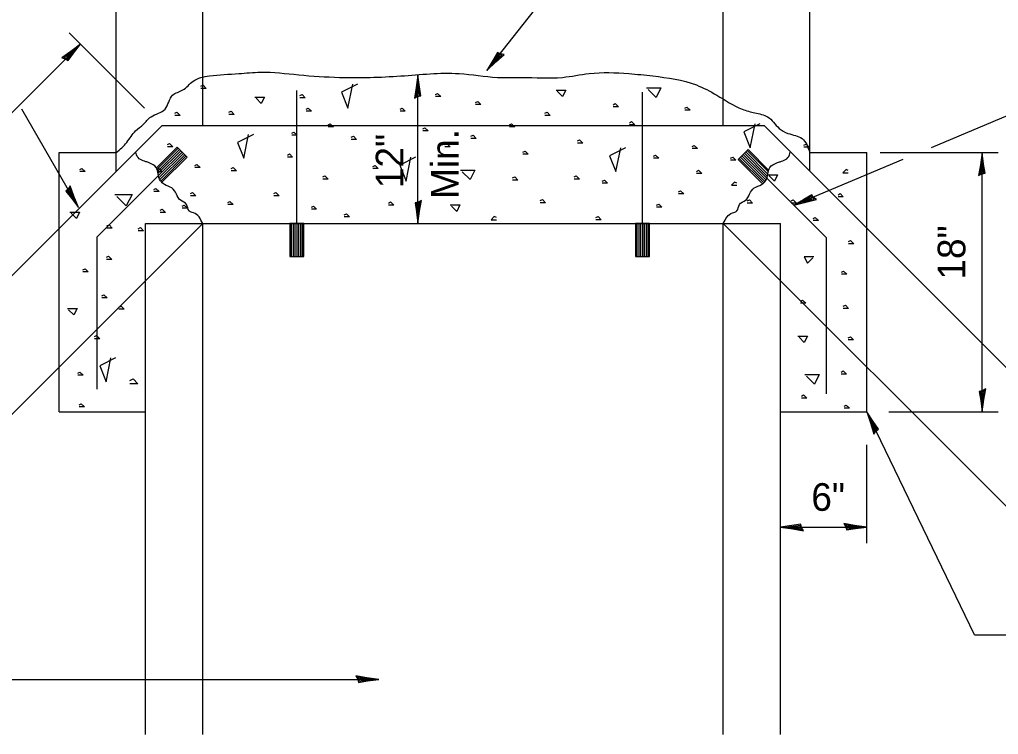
# Model space of a CAD drawing. Extents: x 1343911 to 1344591, y 1360220 to 1360660.
# Drawn here: x 1344215.6 to 1344300.5, y 1360547.2 to 1360609.2 of the extents above; entities that cross this region are included whole.
import ezdxf

# ---------------------------------------------------------------- set-up
doc = ezdxf.new("R2010")
doc.units = 0
for name, color, linetype in [('Design_EX_Roadway Dimensions', 7, 'Continuous'), ('Design_EX_Roadway Notes', 7, 'Continuous'), ('Removal_Items', 7, 'Continuous'), ('Topo_Drainage Items', 7, 'Continuous')]:
    doc.layers.add(name, color=color, linetype=linetype)

msp = doc.modelspace()

# ---------------------------------------------------------------- linework, layer by layer
at = {"layer": 'Design_EX_Roadway Dimensions'}
for p, q in [((1344290.202, 1360597.665), (1344300.453, 1360597.665)), ((1344299.053, 1360575.166), (1344299.053, 1360597.665)), ((1344290.955, 1360575.166), (1344300.453, 1360575.166)), ((1344289.053, 1360563.766), (1344289.053, 1360572.303)), ((1344281.553, 1360565.166), (1344289.053, 1360565.166))]:
    msp.add_line(p, q, dxfattribs=at)
for points in [[(1344299.026, 1360595.829), (1344299.3, 1360595.891), (1344299.182, 1360596.667), (1344299.053, 1360597.665), (1344298.906, 1360596.599), (1344298.742, 1360595.665), (1344299.026, 1360595.829), (1344299.207, 1360595.911), (1344299.051, 1360596.995), (1344298.843, 1360595.81), (1344299.076, 1360595.985), (1344299.045, 1360596.483), (1344298.972, 1360596.004)], [(1344299.079, 1360577.002), (1344298.805, 1360576.941), (1344298.923, 1360576.165), (1344299.053, 1360575.166), (1344299.199, 1360576.232), (1344299.364, 1360577.166), (1344299.079, 1360577.002), (1344298.898, 1360576.921), (1344299.054, 1360575.837), (1344299.264, 1360577.021), (1344299.029, 1360576.847), (1344299.06, 1360576.349), (1344299.133, 1360576.828)], [(1344283.39, 1360565.14), (1344283.328, 1360565.414), (1344282.552, 1360565.295), (1344281.553, 1360565.166), (1344282.62, 1360565.02), (1344283.553, 1360564.856), (1344283.39, 1360565.14), (1344283.308, 1360565.321), (1344282.224, 1360565.165), (1344283.409, 1360564.957), (1344283.234, 1360565.19), (1344282.736, 1360565.158), (1344283.215, 1360565.086)], [(1344287.216, 1360565.193), (1344287.278, 1360564.919), (1344288.054, 1360565.037), (1344289.053, 1360565.166), (1344287.988, 1360565.313), (1344287.053, 1360565.477), (1344287.216, 1360565.193), (1344287.298, 1360565.012), (1344288.382, 1360565.168), (1344287.197, 1360565.376), (1344287.372, 1360565.143), (1344287.87, 1360565.174), (1344287.391, 1360565.247)]]:
    msp.add_lwpolyline(points, dxfattribs=at)
at = {"layer": 'Design_EX_Roadway Notes'}
for p, q in [((1344256.103, 1360604.798), (1344280.919, 1360636.206)), ((1344226.41, 1360601.525), (1344219.868, 1360608.067)), ((1344188.443, 1360574.662), (1344220.857, 1360607.076)), ((1344250.12, 1360591.516), (1344250.12, 1360604.376)), ((1344294.645, 1360598.113), (1344310.24, 1360604.683)), ((1344220.681, 1360592.897), (1344215.774, 1360601.428)), ((1344282.728, 1360593.091), (1344292.201, 1360597.083)), ((1344298.397, 1360555.81), (1344289.053, 1360575.166)), ((1344298.397, 1360555.81), (1344304.745, 1360555.81)), ((1344169.922, 1360551.946), (1344246.741, 1360551.946))]:
    msp.add_line(p, q, dxfattribs=at)
for points in [[(1344219.541, 1360605.798), (1344219.777, 1360605.648), (1344220.243, 1360606.28), (1344220.857, 1360607.076), (1344220.001, 1360606.426), (1344219.224, 1360605.883), (1344219.541, 1360605.798), (1344219.727, 1360605.727), (1344220.382, 1360606.604), (1344219.398, 1360605.913), (1344219.686, 1360605.872), (1344220.017, 1360606.247), (1344219.626, 1360605.958)], [(1344257.264, 1360606.221), (1344257.01, 1360606.344), (1344256.621, 1360605.661), (1344256.103, 1360604.798), (1344256.879, 1360605.543), (1344257.587, 1360606.174), (1344257.264, 1360606.221), (1344257.07, 1360606.27), (1344256.52, 1360605.322), (1344257.418, 1360606.124), (1344257.127, 1360606.13), (1344256.843, 1360605.721), (1344257.196, 1360606.051)], [(1344250.094, 1360602.539), (1344250.368, 1360602.601), (1344250.25, 1360603.377), (1344250.12, 1360604.376), (1344249.974, 1360603.31), (1344249.81, 1360602.376), (1344250.094, 1360602.539), (1344250.275, 1360602.621), (1344250.119, 1360603.705), (1344249.911, 1360602.521), (1344250.144, 1360602.695), (1344250.113, 1360603.193), (1344250.04, 1360602.714)], [(1344219.788, 1360594.502), (1344219.582, 1360594.311), (1344220.072, 1360593.699), (1344220.681, 1360592.897), (1344220.276, 1360593.894), (1344219.954, 1360594.785), (1344219.788, 1360594.502), (1344219.673, 1360594.341), (1344220.347, 1360593.48), (1344219.938, 1360594.609), (1344219.823, 1360594.341), (1344220.098, 1360593.925), (1344219.922, 1360594.377)], [(1344250.147, 1360593.352), (1344249.873, 1360593.291), (1344249.991, 1360592.514), (1344250.12, 1360591.516), (1344250.267, 1360592.582), (1344250.431, 1360593.516), (1344250.147, 1360593.352), (1344249.966, 1360593.27), (1344250.122, 1360592.187), (1344250.33, 1360593.371), (1344250.097, 1360593.196), (1344250.128, 1360592.699), (1344250.201, 1360593.177)], [(1344284.431, 1360593.78), (1344284.268, 1360594.009), (1344283.598, 1360593.598), (1344282.728, 1360593.091), (1344283.768, 1360593.371), (1344284.692, 1360593.582), (1344284.431, 1360593.78), (1344284.284, 1360593.914), (1344283.347, 1360593.35), (1344284.519, 1360593.618), (1344284.268, 1360593.765), (1344283.821, 1360593.544), (1344284.29, 1360593.662)], [(1344289.827, 1360573.5), (1344290.048, 1360573.675), (1344289.604, 1360574.324), (1344289.053, 1360575.166), (1344289.385, 1360574.143), (1344289.643, 1360573.229), (1344289.827, 1360573.5), (1344289.955, 1360573.653), (1344289.344, 1360574.562), (1344289.672, 1360573.404), (1344289.805, 1360573.662), (1344289.56, 1360574.097), (1344289.703, 1360573.634)], [(1344244.903, 1360551.973), (1344244.966, 1360551.699), (1344245.742, 1360551.817), (1344246.741, 1360551.946), (1344245.675, 1360552.092), (1344244.741, 1360552.256), (1344244.903, 1360551.973), (1344244.985, 1360551.792), (1344246.07, 1360551.947), (1344244.884, 1360552.155), (1344245.059, 1360551.922), (1344245.557, 1360551.954), (1344245.078, 1360552.026)]]:
    msp.add_lwpolyline(points, dxfattribs=at)
at = {"layer": 'Removal_Items'}
for points in [[(1344231.3, 1360603.412), (1344231.484, 1360603.505), (1344231.76, 1360603.228), (1344231.393, 1360603.228), (1344231.3, 1360603.228)], [(1344244.876, 1360603.596), (1344243.495, 1360602.905), (1344244.048, 1360601.525), (1344244.462, 1360603.596)], [(1344239.879, 1360602.612), (1344240.064, 1360602.705), (1344240.341, 1360602.428), (1344239.972, 1360602.428), (1344239.879, 1360602.428)], [(1344251.639, 1360602.703), (1344251.823, 1360602.795), (1344252.098, 1360602.519), (1344251.73, 1360602.519), (1344251.639, 1360602.519)], [(1344262.113, 1360603.075), (1344262.941, 1360603.075), (1344262.665, 1360602.522), (1344262.204, 1360602.982)], [(1344269.944, 1360603.284), (1344271.185, 1360603.284), (1344270.772, 1360602.456), (1344270.081, 1360603.146)], [(1344235.982, 1360602.465), (1344236.81, 1360602.465), (1344236.535, 1360601.914), (1344236.075, 1360602.374)], [(1344255.124, 1360602.012), (1344255.308, 1360602.103), (1344255.585, 1360601.828), (1344255.216, 1360601.828), (1344255.124, 1360601.828)], [(1344267.054, 1360601.821), (1344267.238, 1360601.913), (1344267.516, 1360601.637), (1344267.147, 1360601.637), (1344267.054, 1360601.637)], [(1344229.026, 1360601.073), (1344229.21, 1360601.165), (1344229.486, 1360600.889), (1344229.119, 1360600.889), (1344229.026, 1360600.889)], [(1344233.728, 1360601.163), (1344233.914, 1360601.256), (1344234.19, 1360600.98), (1344233.821, 1360600.98), (1344233.728, 1360600.98)], [(1344240.423, 1360601.436), (1344240.607, 1360601.527), (1344240.883, 1360601.251), (1344240.514, 1360601.251), (1344240.423, 1360601.251)], [(1344248.563, 1360601.436), (1344248.747, 1360601.527), (1344249.023, 1360601.251), (1344248.656, 1360601.251), (1344248.563, 1360601.251)], [(1344261.135, 1360601.073), (1344261.32, 1360601.165), (1344261.596, 1360600.889), (1344261.227, 1360600.889), (1344261.135, 1360600.889)], [(1344273.256, 1360601.525), (1344273.44, 1360601.618), (1344273.716, 1360601.341), (1344273.347, 1360601.341), (1344273.256, 1360601.341)], [(1344242.322, 1360600.078), (1344242.506, 1360600.169), (1344242.782, 1360599.894), (1344242.415, 1360599.894), (1344242.322, 1360599.894)], [(1344258.059, 1360600.078), (1344258.245, 1360600.169), (1344258.52, 1360599.894), (1344258.152, 1360599.894), (1344258.059, 1360599.894)], [(1344268.462, 1360600.259), (1344268.646, 1360600.35), (1344268.922, 1360600.075), (1344268.553, 1360600.075), (1344268.462, 1360600.075)], [(1344279.771, 1360600.152), (1344278.39, 1360599.462), (1344278.942, 1360598.081), (1344279.357, 1360600.152)], [(1344235.85, 1360599.237), (1344234.468, 1360598.546), (1344235.021, 1360597.165), (1344235.435, 1360599.237)], [(1344239.183, 1360599.357), (1344239.368, 1360599.448), (1344239.643, 1360599.173), (1344239.275, 1360599.173), (1344239.183, 1360599.173)], [(1344250.533, 1360599.733), (1344250.717, 1360599.824), (1344250.993, 1360599.549), (1344250.626, 1360599.549), (1344250.533, 1360599.549)], [(1344228.393, 1360598.357), (1344228.577, 1360598.45), (1344228.853, 1360598.174), (1344228.484, 1360598.174), (1344228.393, 1360598.174)], [(1344244.338, 1360598.988), (1344244.522, 1360599.08), (1344244.798, 1360598.804), (1344244.429, 1360598.804), (1344244.338, 1360598.804)], [(1344252.453, 1360598.357), (1344252.637, 1360598.45), (1344252.913, 1360598.174), (1344252.544, 1360598.174), (1344252.453, 1360598.174)], [(1344254.714, 1360599.081), (1344254.898, 1360599.174), (1344255.174, 1360598.899), (1344254.805, 1360598.899), (1344254.714, 1360598.899)], [(1344263.955, 1360598.675), (1344264.141, 1360598.766), (1344264.416, 1360598.491), (1344264.048, 1360598.491), (1344263.955, 1360598.491)], [(1344283.593, 1360598.313), (1344283.777, 1360598.406), (1344284.053, 1360598.13), (1344283.684, 1360598.13), (1344283.593, 1360598.13)], [(1344238.794, 1360597.453), (1344238.979, 1360597.544), (1344239.254, 1360597.269), (1344238.887, 1360597.269), (1344238.794, 1360597.269)], [(1344259.229, 1360597.705), (1344259.413, 1360597.798), (1344259.689, 1360597.522), (1344259.32, 1360597.522), (1344259.229, 1360597.522)], [(1344268.117, 1360598.084), (1344266.736, 1360597.395), (1344267.289, 1360596.013), (1344267.703, 1360598.084)], [(1344273.897, 1360598.193), (1344274.081, 1360598.286), (1344274.357, 1360598.009), (1344273.988, 1360598.009), (1344273.897, 1360598.009)], [(1344230.763, 1360596.547), (1344230.947, 1360596.639), (1344231.223, 1360596.363), (1344230.856, 1360596.363), (1344230.763, 1360596.363)], [(1344249.916, 1360597.267), (1344248.535, 1360596.576), (1344249.087, 1360595.196), (1344249.502, 1360597.267)], [(1344270.542, 1360597.361), (1344270.727, 1360597.454), (1344271.002, 1360597.177), (1344270.634, 1360597.177), (1344270.542, 1360597.177)], [(1344277.235, 1360597.18), (1344277.42, 1360597.273), (1344277.695, 1360596.996), (1344277.327, 1360596.996), (1344277.235, 1360596.996)], [(1344220.785, 1360596.196), (1344220.971, 1360596.289), (1344221.246, 1360596.012), (1344220.878, 1360596.012), (1344220.785, 1360596.012)], [(1344227.489, 1360596.185), (1344227.673, 1360596.276), (1344227.949, 1360596.001), (1344227.58, 1360596.001), (1344227.489, 1360596.001)], [(1344233.909, 1360596.275), (1344234.095, 1360596.368), (1344234.371, 1360596.091), (1344234.002, 1360596.091), (1344233.909, 1360596.091)], [(1344246.21, 1360596.456), (1344246.396, 1360596.549), (1344246.672, 1360596.273), (1344246.303, 1360596.273), (1344246.21, 1360596.273)], [(1344253.816, 1360596.143), (1344255.059, 1360596.143), (1344254.645, 1360595.314), (1344253.955, 1360596.006)], [(1344274.267, 1360596.032), (1344274.451, 1360596.125), (1344274.727, 1360595.85), (1344274.358, 1360595.85), (1344274.267, 1360595.85)], [(1344287.438, 1360596.105), (1344287.254, 1360596.198), (1344286.977, 1360595.921), (1344287.346, 1360595.921), (1344287.438, 1360595.921)], [(1344241.87, 1360595.55), (1344242.054, 1360595.643), (1344242.33, 1360595.368), (1344241.961, 1360595.368), (1344241.87, 1360595.368)], [(1344258.331, 1360595.461), (1344258.516, 1360595.552), (1344258.791, 1360595.276), (1344258.424, 1360595.276), (1344258.331, 1360595.276)], [(1344263.668, 1360595.55), (1344263.853, 1360595.643), (1344264.128, 1360595.368), (1344263.76, 1360595.368), (1344263.668, 1360595.368)], [(1344266.109, 1360595.188), (1344266.294, 1360595.281), (1344266.571, 1360595.006), (1344266.202, 1360595.006), (1344266.109, 1360595.006)], [(1344277.769, 1360595.018), (1344277.585, 1360595.111), (1344277.309, 1360594.834), (1344277.676, 1360594.834), (1344277.769, 1360594.834)], [(1344280.484, 1360595.738), (1344281.312, 1360595.738), (1344281.035, 1360595.187), (1344280.575, 1360595.647)], [(1344227.217, 1360594.465), (1344227.401, 1360594.557), (1344227.678, 1360594.281), (1344227.309, 1360594.281), (1344227.217, 1360594.281)], [(1344230.382, 1360594.103), (1344230.568, 1360594.195), (1344230.843, 1360593.919), (1344230.475, 1360593.919), (1344230.382, 1360593.919)], [(1344237.618, 1360594.103), (1344237.802, 1360594.195), (1344238.079, 1360593.919), (1344237.711, 1360593.919), (1344237.618, 1360593.919)], [(1344272.705, 1360594.259), (1344272.889, 1360594.35), (1344273.166, 1360594.075), (1344272.798, 1360594.075), (1344272.705, 1360594.075)], [(1344286.552, 1360594.012), (1344286.736, 1360594.105), (1344287.012, 1360593.828), (1344286.643, 1360593.828), (1344286.552, 1360593.828)], [(1344223.831, 1360594.029), (1344225.32, 1360594.029), (1344224.824, 1360593.036), (1344223.996, 1360593.862)], [(1344233.621, 1360593.336), (1344233.805, 1360593.428), (1344234.081, 1360593.152), (1344233.713, 1360593.152), (1344233.621, 1360593.152)], [(1344247.568, 1360593.287), (1344247.752, 1360593.38), (1344248.027, 1360593.103), (1344247.661, 1360593.103), (1344247.568, 1360593.103)], [(1344260.727, 1360593.492), (1344260.911, 1360593.584), (1344261.187, 1360593.308), (1344260.818, 1360593.308), (1344260.727, 1360593.308)], [(1344278.683, 1360593.469), (1344278.867, 1360593.562), (1344279.142, 1360593.284), (1344278.774, 1360593.284), (1344278.683, 1360593.284)], [(1344282.481, 1360593.469), (1344282.665, 1360593.562), (1344282.942, 1360593.284), (1344282.574, 1360593.284), (1344282.481, 1360593.284)], [(1344219.941, 1360592.495), (1344220.769, 1360592.495), (1344220.494, 1360591.943), (1344220.032, 1360592.402)], [(1344227.76, 1360592.654), (1344227.944, 1360592.746), (1344228.22, 1360592.47), (1344227.851, 1360592.47), (1344227.76, 1360592.47)], [(1344229.659, 1360593.017), (1344229.843, 1360593.108), (1344230.119, 1360592.832), (1344229.752, 1360592.832), (1344229.659, 1360592.832)], [(1344240.875, 1360592.925), (1344241.059, 1360593.018), (1344241.335, 1360592.741), (1344240.968, 1360592.741), (1344240.875, 1360592.741)], [(1344252.928, 1360593.116), (1344253.757, 1360593.116), (1344253.481, 1360592.565), (1344253.021, 1360593.024)], [(1344270.813, 1360593.106), (1344270.998, 1360593.199), (1344271.273, 1360592.924), (1344270.906, 1360592.924), (1344270.813, 1360592.924)], [(1344243.725, 1360592.264), (1344243.909, 1360592.355), (1344244.185, 1360592.08), (1344243.818, 1360592.08), (1344243.725, 1360592.08)], [(1344256.92, 1360592.021), (1344256.736, 1360592.113), (1344256.461, 1360591.837), (1344256.827, 1360591.837), (1344256.92, 1360591.837)], [(1344265.558, 1360592.021), (1344265.744, 1360592.113), (1344266.02, 1360591.837), (1344265.651, 1360591.837), (1344265.558, 1360591.837)], [(1344284.398, 1360591.941), (1344284.582, 1360592.032), (1344284.857, 1360591.757), (1344284.49, 1360591.757), (1344284.398, 1360591.757)], [(1344223.147, 1360591.297), (1344223.331, 1360591.388), (1344223.607, 1360591.113), (1344223.239, 1360591.113), (1344223.147, 1360591.113)], [(1344225.861, 1360591.061), (1344226.045, 1360591.154), (1344226.32, 1360590.876), (1344225.952, 1360590.876), (1344225.861, 1360590.876)], [(1344287.456, 1360589.938), (1344287.64, 1360590.031), (1344287.916, 1360589.755), (1344287.549, 1360589.755), (1344287.456, 1360589.755)], [(1344223.108, 1360588.576), (1344223.294, 1360588.669), (1344223.569, 1360588.393), (1344223.201, 1360588.393), (1344223.108, 1360588.393)], [(1344284.453, 1360588.632), (1344283.624, 1360588.632), (1344283.9, 1360588.081), (1344284.361, 1360588.541)], [(1344221.067, 1360587.494), (1344221.251, 1360587.587), (1344221.527, 1360587.31), (1344221.158, 1360587.31), (1344221.067, 1360587.31)], [(1344286.848, 1360587.291), (1344287.032, 1360587.384), (1344287.308, 1360587.108), (1344286.939, 1360587.108), (1344286.848, 1360587.108)], [(1344222.694, 1360585.231), (1344222.878, 1360585.324), (1344223.155, 1360585.047), (1344222.787, 1360585.047), (1344222.694, 1360585.047)], [(1344283.295, 1360584.779), (1344283.479, 1360584.87), (1344283.755, 1360584.595), (1344283.388, 1360584.595), (1344283.295, 1360584.595)], [(1344219.724, 1360584.127), (1344220.552, 1360584.127), (1344220.275, 1360583.574), (1344219.815, 1360584.034)], [(1344224.187, 1360584.258), (1344224.371, 1360584.35), (1344224.646, 1360584.073), (1344224.28, 1360584.073), (1344224.187, 1360584.073)], [(1344287.004, 1360584.325), (1344287.188, 1360584.418), (1344287.464, 1360584.141), (1344287.097, 1360584.141), (1344287.004, 1360584.141)], [(1344222.061, 1360581.7), (1344222.246, 1360581.793), (1344222.522, 1360581.516), (1344222.154, 1360581.516), (1344222.061, 1360581.516)], [(1344283.076, 1360581.738), (1344283.905, 1360581.738), (1344283.627, 1360581.187), (1344283.168, 1360581.647)], [(1344287.443, 1360581.587), (1344287.627, 1360581.68), (1344287.903, 1360581.404), (1344287.536, 1360581.404), (1344287.443, 1360581.404)], [(1344223.898, 1360579.859), (1344222.517, 1360579.168), (1344223.07, 1360577.787), (1344223.484, 1360579.859)], [(1344220.615, 1360578.532), (1344220.799, 1360578.625), (1344221.075, 1360578.349), (1344220.706, 1360578.349), (1344220.615, 1360578.349)], [(1344225.138, 1360577.884), (1344225.413, 1360578.021), (1344225.828, 1360577.607), (1344225.276, 1360577.607), (1344225.138, 1360577.607)], [(1344283.686, 1360578.402), (1344284.928, 1360578.402), (1344284.514, 1360577.574), (1344283.823, 1360578.264)], [(1344286.823, 1360578.623), (1344287.007, 1360578.714), (1344287.283, 1360578.439), (1344286.916, 1360578.439), (1344286.823, 1360578.439)], [(1344283.385, 1360576.541), (1344283.571, 1360576.632), (1344283.846, 1360576.357), (1344283.478, 1360576.357), (1344283.385, 1360576.357)], [(1344220.735, 1360575.779), (1344220.919, 1360575.872), (1344221.194, 1360575.596), (1344220.828, 1360575.596), (1344220.735, 1360575.596)], [(1344287.087, 1360575.667), (1344287.272, 1360575.76), (1344287.549, 1360575.483), (1344287.18, 1360575.483), (1344287.087, 1360575.483)]]:
    msp.add_lwpolyline(points, dxfattribs=at)
at = {"layer": 'Topo_Drainage Items'}
for p, q in [((1344223.954, 1360596.031), (1344223.954, 1360631.35)), ((1344231.453, 1360600.006), (1344231.453, 1360630.228)), ((1344276.604, 1360600.006), (1344276.604, 1360623.476)), ((1344284.103, 1360596.047), (1344284.103, 1360622.355)), ((1344239.61, 1360591.516), (1344239.61, 1360603.045)), ((1344269.585, 1360591.516), (1344269.585, 1360602.905)), ((1344195.514, 1360567.591), (1344227.928, 1360600.006)), ((1344227.928, 1360600.006), (1344280.144, 1360600.006)), ((1344312.544, 1360567.606), (1344280.144, 1360600.006)), ((1344219.004, 1360575.166), (1344219.004, 1360597.665)), ((1344219.004, 1360597.665), (1344223.954, 1360597.665)), ((1344229.324, 1360598.045), (1344227.484, 1360596.206)), ((1344229.437, 1360597.932), (1344227.53, 1360596.024)), ((1344229.55, 1360597.818), (1344227.574, 1360595.843)), ((1344229.664, 1360597.705), (1344227.628, 1360595.67)), ((1344229.776, 1360597.593), (1344227.684, 1360595.5)), ((1344278.322, 1360597.497), (1344280.358, 1360595.461)), ((1344278.435, 1360597.61), (1344280.416, 1360595.629)), ((1344278.549, 1360597.724), (1344280.472, 1360595.801)), ((1344278.662, 1360597.837), (1344280.517, 1360595.982)), ((1344284.103, 1360597.665), (1344289.053, 1360597.665)), ((1344289.053, 1360575.166), (1344289.053, 1360597.665)), ((1344229.889, 1360597.48), (1344227.746, 1360595.335)), ((1344230.002, 1360597.366), (1344227.818, 1360595.182)), ((1344277.983, 1360597.158), (1344280.109, 1360595.032)), ((1344278.097, 1360597.272), (1344280.218, 1360595.15)), ((1344278.21, 1360597.384), (1344280.297, 1360595.297)), ((1344222.3, 1360590.343), (1344227.628, 1360595.67)), ((1344285.541, 1360590.28), (1344280.358, 1360595.461)), ((1344201.514, 1360561.576), (1344231.453, 1360591.516)), ((1344226.503, 1360591.516), (1344281.553, 1360591.516)), ((1344226.503, 1360547.18), (1344226.503, 1360591.516)), ((1344231.453, 1360547.18), (1344231.453, 1360591.516)), ((1344239.13, 1360591.516), (1344239.13, 1360588.637)), ((1344239.291, 1360591.516), (1344239.291, 1360588.637)), ((1344239.451, 1360591.516), (1344239.451, 1360588.637)), ((1344239.61, 1360591.516), (1344239.61, 1360588.637)), ((1344239.771, 1360591.516), (1344239.771, 1360588.637)), ((1344239.93, 1360591.516), (1344239.93, 1360588.637)), ((1344240.091, 1360591.516), (1344240.091, 1360588.637)), ((1344269.105, 1360591.516), (1344269.105, 1360588.637)), ((1344269.265, 1360591.516), (1344269.265, 1360588.637)), ((1344269.424, 1360591.516), (1344269.424, 1360588.637)), ((1344269.585, 1360591.516), (1344269.585, 1360588.637)), ((1344269.746, 1360591.516), (1344269.746, 1360588.637)), ((1344269.905, 1360591.516), (1344269.905, 1360588.637)), ((1344270.065, 1360591.516), (1344270.065, 1360588.637)), ((1344306.528, 1360561.591), (1344276.604, 1360591.516)), ((1344276.604, 1360547.18), (1344276.604, 1360591.516)), ((1344281.553, 1360547.18), (1344281.553, 1360591.516)), ((1344222.3, 1360577.147), (1344222.3, 1360590.343)), ((1344285.541, 1360576.724), (1344285.541, 1360590.28)), ((1344239.007, 1360588.637), (1344240.213, 1360588.637)), ((1344268.982, 1360588.637), (1344270.188, 1360588.637)), ((1344219.004, 1360575.166), (1344226.503, 1360575.166)), ((1344281.553, 1360575.166), (1344289.053, 1360575.166))]:
    msp.add_line(p, q, dxfattribs=at)
for points in [[(1344227.895, 1360595.084), (1344230.091, 1360597.28), (1344229.237, 1360598.132), (1344227.437, 1360596.332)], [(1344280.009, 1360594.958), (1344277.897, 1360597.07), (1344278.749, 1360597.924), (1344280.552, 1360596.122)], [(1344240.213, 1360588.637), (1344240.213, 1360591.516), (1344239.007, 1360591.516), (1344239.007, 1360588.637)], [(1344270.188, 1360588.637), (1344270.188, 1360591.516), (1344268.982, 1360591.516), (1344268.982, 1360588.637)]]:
    msp.add_lwpolyline(points, dxfattribs=at)
for points in [[(1344223.954, 1360597.665), (1344224.868, 1360598.55), (1344225.634, 1360599.555), (1344226.294, 1360600.111), (1344226.969, 1360600.771), (1344228.183, 1360601.431), (1344228.843, 1360602.647), (1344229.728, 1360603.095), (1344230.613, 1360603.861), (1344232.039, 1360604.311), (1344234.588, 1360604.521), (1344236.464, 1360604.64), (1344239.779, 1360604.415), (1344243.319, 1360604.191), (1344245.974, 1360604.191), (1344248.629, 1360604.311), (1344253.698, 1360604.521), (1344257.013, 1360604.191), (1344259.114, 1360604.191), (1344262.653, 1360604.191), (1344264.979, 1360604.521), (1344268.399, 1360604.521), (1344270.498, 1360604.311), (1344274.264, 1360603.532), (1344276.034, 1360602.647), (1344278.238, 1360601.431), (1344279.349, 1360601.102), (1344280.443, 1360600.771), (1344281.448, 1360599.766), (1344282.213, 1360599.332), (1344283.429, 1360598.881), (1344284.103, 1360597.665)], [(1344231.453, 1360591.516), (1344230.659, 1360592.447), (1344230.268, 1360592.596), (1344230.059, 1360593.166), (1344229.519, 1360593.525), (1344229.174, 1360594.065), (1344228.769, 1360594.591), (1344228.139, 1360594.891), (1344227.793, 1360595.221), (1344227.583, 1360595.806), (1344227.418, 1360596.376), (1344226.818, 1360596.766), (1344226.519, 1360596.872), (1344226.053, 1360597.051), (1344225.708, 1360597.456), (1344225.648, 1360597.695)], [(1344276.604, 1360591.516), (1344277.399, 1360592.447), (1344277.788, 1360592.596), (1344277.999, 1360593.166), (1344278.539, 1360593.525), (1344278.883, 1360594.065), (1344279.289, 1360594.591), (1344279.919, 1360594.891), (1344280.264, 1360595.221), (1344280.473, 1360595.806), (1344280.638, 1360596.376), (1344281.238, 1360596.766), (1344281.539, 1360596.872), (1344282.004, 1360597.051), (1344282.349, 1360597.456), (1344282.409, 1360597.695)]]:
    msp.add_spline(points, degree=3, dxfattribs=at)

# ---------------------------------------------------------------- texts
at = {"layer": 'Design_EX_Roadway Dimensions'}
msp.add_text('18"', height=2.4, rotation=90, dxfattribs=at).set_placement((1344297.595, 1360586.643))
msp.add_text('6"', height=2.4, dxfattribs=at).set_placement((1344284.235, 1360566.581))
at = {"layer": 'Design_EX_Roadway Notes'}
for s, p in [('Min.', (1344253.66, 1360593.643)), ('12"', (1344248.86, 1360594.578))]:
    msp.add_text(s, height=2.4, rotation=90, dxfattribs=at).set_placement(p)

doc.saveas('drawing.dxf')
